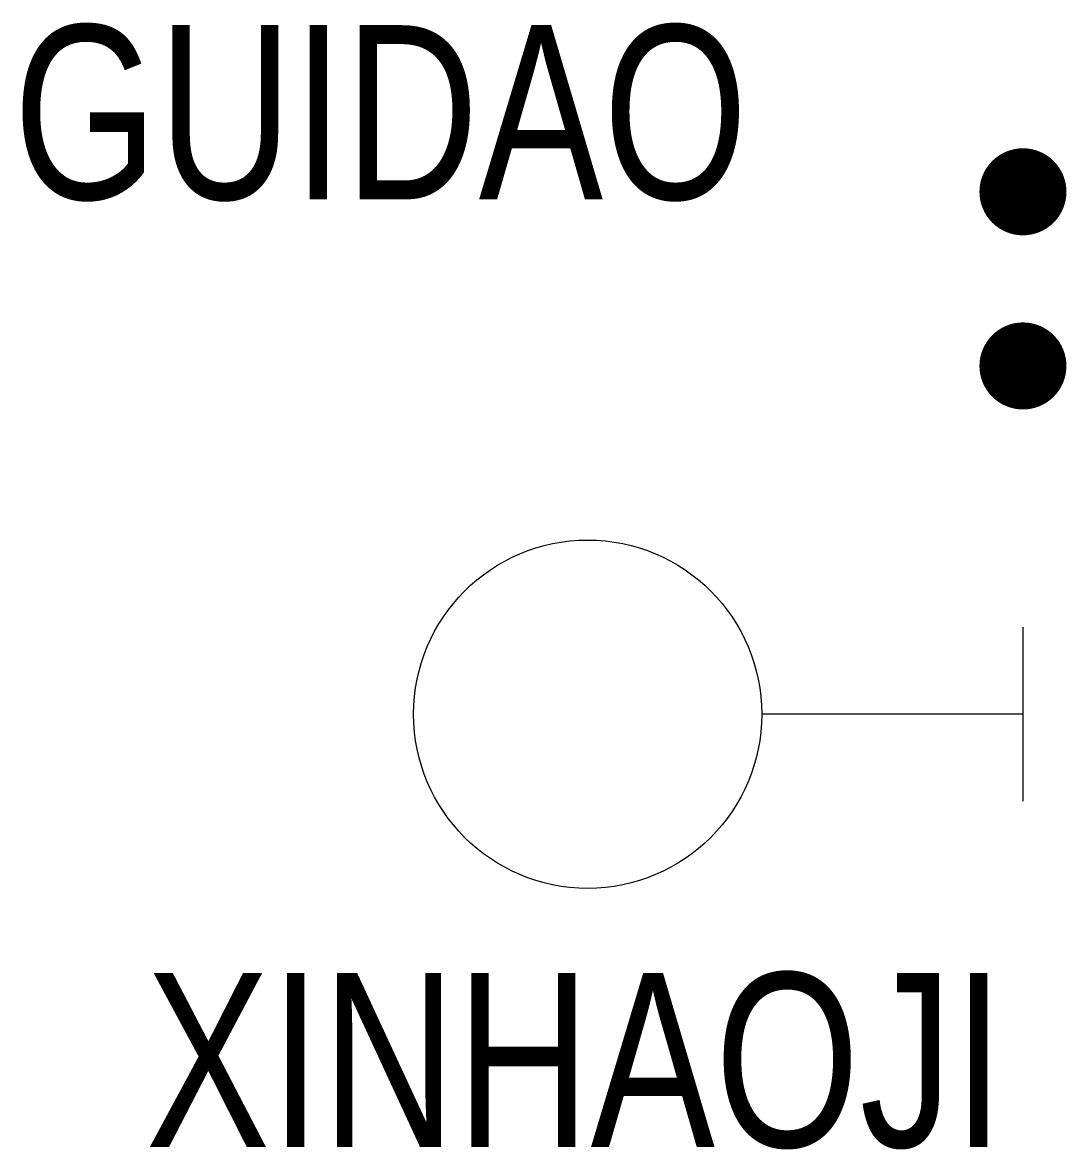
# Model space of a CAD drawing. Extents: x -11.5 to 0.5, y -10 to 2.9.
import ezdxf
from ezdxf.enums import TextEntityAlignment as Align

# ---------------------------------------------------------------- set-up
doc = ezdxf.new("R2010")
doc.units = 0
doc.layers.get('0').update_dxf_attribs({"linetype": 'CONTINUOUS'})

# ---------------------------------------------------------------- blocks, each defined once
blk = doc.blocks.new('FX')
for p, q in [((0, -1), (0, 1)), ((0, 0), (3, 0))]:
    blk.add_line(p, q)
blk.add_circle((5, 0), 2)

msp = doc.modelspace()

# ---------------------------------------------------------------- linework, layer by layer
at = {"const_width": 0.5}
for points in [[(0.25, 1, -1), (-0.25, 1, -1)], [(0.25, -1, -1), (-0.25, -1, -1)]]:
    msp.add_lwpolyline(points, format="xyb", close=True, dxfattribs=at)

# ---------------------------------------------------------------- block references
at = {"linetype": 'Continuous', "rotation": 180}
msp.add_blockref('FX', (0, -5), dxfattribs=at)

# ---------------------------------------------------------------- texts
at = {"color": 4, "width": 0.8}
for tag, text, p in [('GUIDAO', 'XXXXG', (-3.16, 0.914)), ('XINHAOJI', 'XXXX', (-0.211, -9.971))]:
    msp.add_attdef(tag, text=text, height=2, dxfattribs=at).set_placement(p, align=Align.RIGHT)

doc.saveas('drawing.dxf')
